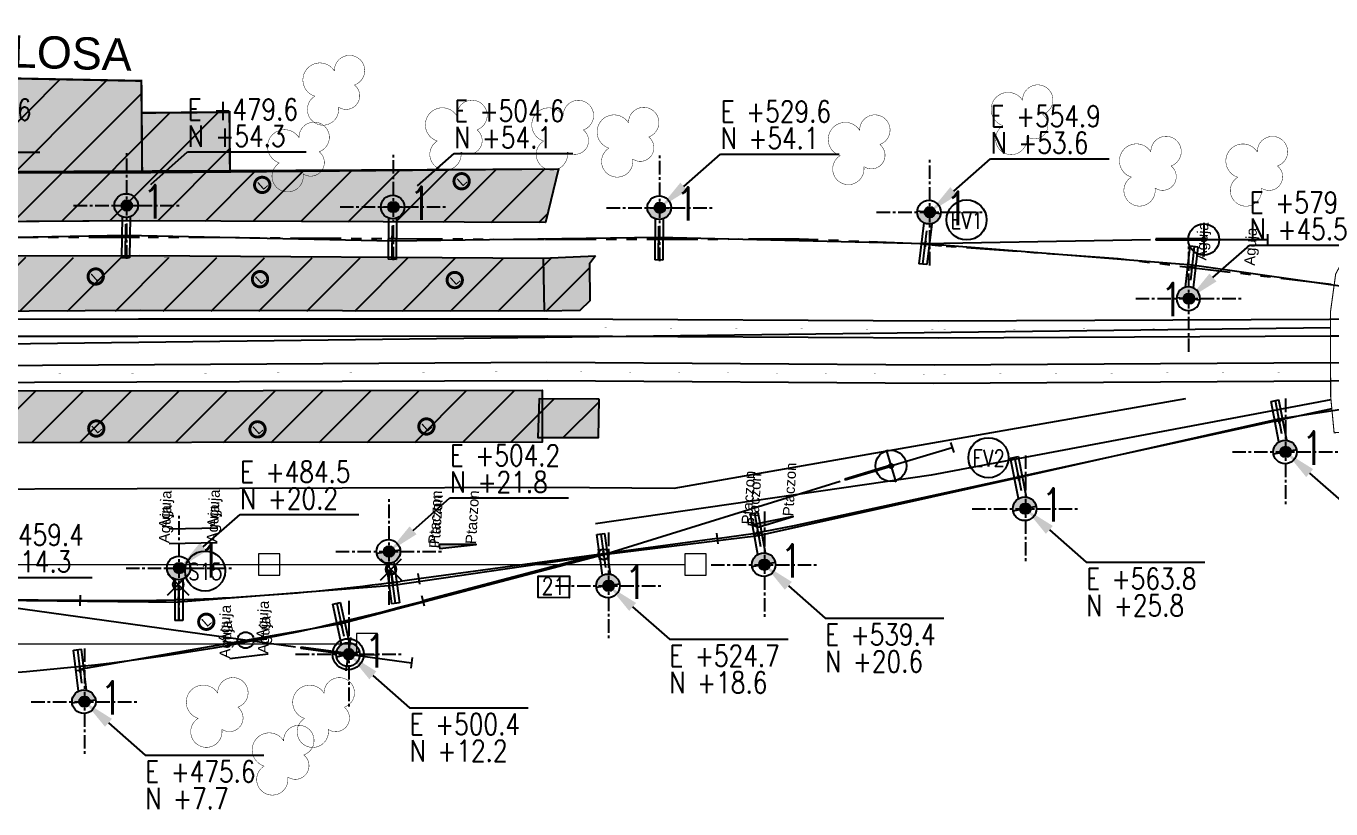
# Model space of a CAD drawing. Header units: millimetres. Extents: x -940 to 1351, y -586 to 711.
# Drawn here: x 1069.3 to 1191.7, y 281.5 to 355 of the extents above; entities that cross this region are included whole.
import ezdxf
from ezdxf import colors
from ezdxf.entities.mleader import LeaderData, LeaderLine
from ezdxf.enums import TextEntityAlignment as Align
from ezdxf.math import Vec2, Vec3

# ---------------------------------------------------------------- set-up
doc = ezdxf.new("R2010")
doc.units = ezdxf.units.MM
doc.header["$PDMODE"] = 35
doc.header["$PDSIZE"] = 1
for name, pattern in [('CENTER', [50.8, 31.75, -6.35, 6.35, -6.35]), ('DASHED2', [0.375, 0.25, -0.125]), ('PHANTOM2', [31.75, 15.875, -3.175, 3.175, -3.175, 3.175, -3.175])]:
    doc.linetypes.add(name, pattern=pattern)
for name, color, linetype in [('_FO TESUR', 6, 'Continuous'), ('Cambios 1.8', 4, 'Continuous'), ('Catenaria', 2, 'Continuous'), ('ENad-AGUJAS', 22, 'Continuous'), ('ENad-ARBOLES', 84, 'Continuous'), ('ENad-EDIFICIOS_ANDENES', 42, 'Continuous'), ('ENad-luminarias', 40, 'Continuous'), ('ENad-NORTE', 4, 'Continuous'), ('ENad-Vias principales', 2, 'Continuous'), ('GE- EDIFICIOS EXISTENTES', 252, 'Continuous'), ('GE-Cotas', 1, 'Continuous'), ('GE-Simbologia', 2, 'Continuous'), ('GE-Textos', 3, 'Continuous'), ('INTOCABLE', 6, 'Continuous'), ('ME-Vias con catenarias', 30, 'Continuous'), ('Nombre de secciòn de emparrillado', 70, 'Continuous'), ('PAVIMENTO EXISTENTE', 252, 'Continuous'), ('RIELES', 252, 'Continuous'), ('Scr Aguja', 1, 'Continuous'), ('Scr Corazon', 12, 'Continuous'), ('UNIFILAR RIEL EXISTENTE', 140, 'PHANTOM2'), ('unifilar VIAS Ppales', 5, 'DASHED2'), ('Vias principales', 5, 'Continuous')]:
    doc.layers.add(name, color=color, linetype=linetype)
doc.layers.add('Catenaria textos', color=253, linetype='Continuous', lineweight=15)
doc.layers.add('CI-DRENAJES ZONA VIAS', color=5, linetype='Continuous', lineweight=9)
doc.styles.add('Romans', font='romans.shx', dxfattribs={"width": 0.8})
doc.styles.add('Romans PF', font='romans.shx', dxfattribs={"width": 0.8})
doc.styles.get("Standard").update_dxf_attribs({"font": 'arial.ttf'})

# ---------------------------------------------------------------- blocks, each defined once
blk = doc.blocks.new('lumi-flat-7')
at = {"layer": 'ENad-luminarias', "const_width": 0.276}
blk.add_lwpolyline([(6334941.85, 6076443.88, 1), (6334943.29, 6076443.88, 1)], format="xyb", close=True, dxfattribs=at)
at = {"layer": 'ENad-luminarias'}
blk.add_text('L', height=0.9, dxfattribs=at).set_placement((6334942.25, 6076443.44))
blk = doc.blocks.new('lumi-flat-9')
at = {"layer": 'ENad-luminarias', "const_width": 0.276}
blk.add_lwpolyline([(6334941.85, 6076443.88, 1), (6334943.29, 6076443.88, 1)], format="xyb", close=True, dxfattribs=at)
at = {"layer": 'ENad-luminarias'}
blk.add_text('L', height=0.9, dxfattribs=at).set_placement((6334942.25, 6076443.44))
blk = doc.blocks.new('lumi-flat-10')
at = {"layer": 'ENad-luminarias', "const_width": 0.276}
blk.add_lwpolyline([(6334941.85, 6076443.88, 1), (6334943.29, 6076443.88, 1)], format="xyb", close=True, dxfattribs=at)
at = {"layer": 'ENad-luminarias'}
blk.add_text('L', height=0.9, dxfattribs=at).set_placement((6334942.25, 6076443.44))
blk = doc.blocks.new('lumi-flat-11')
at = {"layer": 'ENad-luminarias', "const_width": 0.276}
blk.add_lwpolyline([(6334941.85, 6076443.88, 1), (6334943.29, 6076443.88, 1)], format="xyb", close=True, dxfattribs=at)
at = {"layer": 'ENad-luminarias'}
blk.add_text('L', height=0.9, dxfattribs=at).set_placement((6334942.25, 6076443.44))
blk = doc.blocks.new('lumi-flat-12')
at = {"layer": 'ENad-luminarias', "const_width": 0.276}
blk.add_lwpolyline([(6334941.85, 6076443.88, 1), (6334943.29, 6076443.88, 1)], format="xyb", close=True, dxfattribs=at)
at = {"layer": 'ENad-luminarias'}
blk.add_text('L', height=0.9, dxfattribs=at).set_placement((6334942.25, 6076443.44))
blk = doc.blocks.new('lumi-flat-13')
at = {"layer": 'ENad-luminarias', "const_width": 0.276}
blk.add_lwpolyline([(6334941.85, 6076443.88, 1), (6334943.29, 6076443.88, 1)], format="xyb", close=True, dxfattribs=at)
at = {"layer": 'ENad-luminarias'}
blk.add_text('L', height=0.9, dxfattribs=at).set_placement((6334942.25, 6076443.44))
blk = doc.blocks.new('lumi-flat-14')
at = {"layer": 'ENad-luminarias', "const_width": 0.276}
blk.add_lwpolyline([(6334941.85, 6076443.88, 1), (6334943.29, 6076443.88, 1)], format="xyb", close=True, dxfattribs=at)
at = {"layer": 'ENad-luminarias'}
blk.add_text('L', height=0.9, dxfattribs=at).set_placement((6334942.25, 6076443.44))
blk = doc.blocks.new('lumi-flat-15')
at = {"layer": 'ENad-luminarias', "const_width": 0.276}
blk.add_lwpolyline([(6334941.85, 6076443.88, 1), (6334943.29, 6076443.88, 1)], format="xyb", close=True, dxfattribs=at)
at = {"layer": 'ENad-luminarias'}
blk.add_text('L', height=0.9, dxfattribs=at).set_placement((6334942.25, 6076443.44))
blk = doc.blocks.new('lumi-flat-16')
at = {"layer": 'ENad-luminarias', "const_width": 0.276}
blk.add_lwpolyline([(6334941.85, 6076443.88, 1), (6334943.29, 6076443.88, 1)], format="xyb", close=True, dxfattribs=at)
at = {"layer": 'ENad-luminarias'}
blk.add_text('L', height=0.9, dxfattribs=at).set_placement((6334942.25, 6076443.44))
blk = doc.blocks.new('CB8der')
for p, q in [((0.5, 11.2), (-0.5, 11.2)), ((0, 11.2), (0, -17.05)), ((0, 0), (-2.11, -16.92)), ((0.5, 0), (-0.5, 0)), ((-2.61, -16.86), (-1.62, -16.98)), ((0.5, -17.05), (-0.5, -17.05))]:
    blk.add_line(p, q)
blk = doc.blocks.new('CAMB')
at = {"layer": 'GE-Simbologia'}
blk.add_lwpolyline([(6413053.12, 6135476.25), (6413056.05, 6135476.25), (6413056.05, 6135474.22), (6413053.12, 6135474.22)], close=True, dxfattribs=at)
at = {"layer": 'GE-Textos', "style": 'Romans', "width": 0.8}
blk.add_attdef('10', text='', height=1.6, dxfattribs=at).set_placement((6413054.56, 6135474.5), align=Align.CENTER)
blk = doc.blocks.new('tipo de vias')
at = {"layer": 'Nombre de secciòn de emparrillado', "color": 2}
blk.add_circle((-0.14, -0.63), 1.88, dxfattribs=at)
at = {"layer": 'Nombre de secciòn de emparrillado', "style": 'Romans', "width": 0.8}
blk.add_attdef('S10', text='', height=1.56, dxfattribs=at).set_placement((-0.12, -1.45), align=Align.CENTER)
blk = doc.blocks.new('A$C0E88229D')
at = {"layer": 'Catenaria'}
blk.add_hatch(color=256, dxfattribs=at).paths.add_polyline_path([(2.23, 4.91), (0, 4.91, 1)])
at = {"linetype": 'Continuous', "ltscale": 4}
blk.add_line((1.11, 0), (1.11, 3.16), dxfattribs=at)
at = {"color": 1}
for p, q in [((1.01, 2.13), (1.11, 2.13)), ((1.01, 1.73), (1.11, 1.73)), ((1.11, 2.13), (1.21, 2.13)), ((1.11, 1.73), (1.21, 1.73))]:
    blk.add_line(p, q, dxfattribs=at)
at = {"layer": 'Catenaria'}
for p, q in [((0, 4.91), (2.23, 4.91)), ((0.74, 3.86), (0.74, 0)), ((1.49, 3.86), (1.49, 0))]:
    blk.add_line(p, q, dxfattribs=at)
at = {"layer": 'Catenaria', "linetype": 'Continuous', "ltscale": 4}
for p, q in [((1.49, 1.93), (0.74, 1.93)), ((1.49, 0), (0.74, 0))]:
    blk.add_line(p, q, dxfattribs=at)
at = {"layer": 'Catenaria'}
blk.add_circle((1.11, 4.91), 1.11, dxfattribs=at)
blk = doc.blocks.new('A$C78B27864')
at = {"color": 3, "linetype": 'Continuous', "ltscale": 4}
blk.add_line((4.98, 2.08), (4.98, -1.08), dxfattribs=at)
at = {"color": 1}
blk.add_line((0.49, 0.56), (0.49, 0.44), dxfattribs=at)
at = {"layer": 'Catenaria', "color": 3, "linetype": 'Continuous', "ltscale": 4}
for p, q in [((4.99, 0.56), (0.49, 0.56)), ((4.99, 0.44), (0.49, 0.44)), ((4.98, 0.5), (10.98, 0.5))]:
    blk.add_line(p, q, dxfattribs=at)
at = {"layer": 'Catenaria', "color": 4, "linetype": 'Continuous', "ltscale": 4}
blk.add_line((10.98, 1), (10.98, 0), dxfattribs=at)
at = {"layer": 'Catenaria', "color": 1, "linetype": 'Continuous', "ltscale": 4}
for radius in [1.46, 0.2]:
    blk.add_circle((4.98, 0.5), radius, dxfattribs=at)
blk = doc.blocks.new('COORDENADAS 4.0')
at = {"layer": 'GE-Cotas', "ltscale": 4}
h = blk.add_hatch(color=256, dxfattribs=at)
h.dxf.hatch_style = 1
h.paths.add_polyline_path([(0, 0.5, 0.414214), (-0.5, 0), (0, 0)])
h.paths.add_polyline_path([(0, 0.5), (0, 0), (0.5, 0, 0.414214)])
h.paths.add_polyline_path([(0.5, 0), (0, 0), (0, -0.5, 0.414214)])
h.paths.add_polyline_path([(0, 0), (-0.5, 0, 0.414214), (0, -0.5)])
at = {"layer": 'GE-Cotas', "linetype": 'CENTER', "ltscale": 0.04}
for p, q in [((0, -5), (0, 5)), ((-5, 0), (5, 0))]:
    blk.add_line(p, q, dxfattribs=at)
at = {"layer": 'GE-Cotas', "ltscale": 4}
blk.add_circle((0, 0), 0.5, dxfattribs=at)
at = {"layer": 'GE-Cotas', "color": 3, "ltscale": 4, "style": 'Romans', "width": 0.8}
for tag, p in [('COORDENADASX', (5.7, 8.02)), ('COORDENADASY', (5.7, 5.52))]:
    blk.add_attdef(tag, p, '', height=2, dxfattribs=at)
at = {"layer": 'GE-Cotas', "color": 2, "ltscale": 4}
ml = blk.add_multileader_mtext('Standard', dxfattribs=at)
ml.set_content('', color=2)
ml.set_leader_properties()
ml.build(insert=Vec2(0, 0))
ml.multileader.update_dxf_attribs({"text_right_attachment_type": 6, "dogleg_length": 0.36, "arrow_head_size": 3})
ctx = ml.context
ctx.base_point, ctx.arrow_head_size = Vec3(16.83, 5.02), 3
ctx.right_attachment = 6
notes = []
notes.append((ctx, [(0, (1, 1, 0), (5.7, 5.02), (1, 0), 11.13, [(0, [(0, 0)], 0, [])])]))
ctx.mtext.insert, ctx.mtext.flow_direction = Vec3(18.83, 7.02), 5
for ctx, leaders in notes:
    for number, flags, end, landing, length, lines in leaders:
        leader = LeaderData()
        leader.index, (leader.has_last_leader_line, leader.has_dogleg_vector, leader.attachment_direction) = number, flags
        leader.last_leader_point, leader.dogleg_vector, leader.dogleg_length = Vec3(end), Vec3(landing), length
        for number, points, colour, breaks in lines:
            line = LeaderLine()
            line.index, line.vertices, line.color, line.breaks = number, Vec3.list(points), colors.encode_raw_color(colour), breaks
            leader.lines.append(line)
        ctx.leaders.append(leader)
blk = doc.blocks.new('COORDENADAS 4.2')
at = {"layer": 'GE-Cotas', "ltscale": 4}
h = blk.add_hatch(color=256, dxfattribs=at)
h.dxf.hatch_style = 1
h.paths.add_polyline_path([(0, -0.5, -0.414214), (-0.5, 0), (0, 0)])
h.paths.add_polyline_path([(0, -0.5), (0, 0), (0.5, 0, -0.414214)])
h.paths.add_polyline_path([(0.5, 0), (0, 0), (0, 0.5, -0.414214)])
h.paths.add_polyline_path([(0, 0), (-0.5, 0, -0.414214), (0, 0.5)])
at = {"layer": 'GE-Cotas', "linetype": 'CENTER', "ltscale": 0.04}
for p, q in [((0, 5), (0, -5)), ((-5, 0), (5, 0))]:
    blk.add_line(p, q, dxfattribs=at)
at = {"layer": 'GE-Cotas', "ltscale": 4}
blk.add_circle((0, 0), 0.5, dxfattribs=at)
at = {"layer": 'GE-Cotas', "color": 3, "ltscale": 4, "style": 'Romans', "width": 0.8}
for tag, p in [('COORDENADASX', (5.7, -7.56)), ('COORDENADASY', (5.7, -10.07))]:
    blk.add_attdef(tag, p, '', height=2, dxfattribs=at)
at = {"layer": 'GE-Cotas', "color": 2, "ltscale": 4}
ml = blk.add_multileader_mtext('Standard', dxfattribs=at)
ml.set_content('', color=2)
ml.set_leader_properties()
ml.build(insert=Vec2(0, 0))
ml.multileader.update_dxf_attribs({"text_right_attachment_type": 6, "dogleg_length": 0.36, "arrow_head_size": 3})
ctx = ml.context
ctx.base_point, ctx.arrow_head_size = Vec3(16.83, -5.02), 3
ctx.right_attachment = 6
notes = []
notes.append((ctx, [(0, (1, 1, 0), (5.7, -5.02), (1, 0), 11.13, [(0, [(0, 0)], 0, [])])]))
ctx.mtext.insert, ctx.mtext.flow_direction = Vec3(18.83, -3.02), 5
for ctx, leaders in notes:
    for number, flags, end, landing, length, lines in leaders:
        leader = LeaderData()
        leader.index, (leader.has_last_leader_line, leader.has_dogleg_vector, leader.attachment_direction) = number, flags
        leader.last_leader_point, leader.dogleg_vector, leader.dogleg_length = Vec3(end), Vec3(landing), length
        for number, points, colour, breaks in lines:
            line = LeaderLine()
            line.index, line.vertices, line.color, line.breaks = number, Vec3.list(points), colors.encode_raw_color(colour), breaks
            leader.lines.append(line)
        ctx.leaders.append(leader)
blk = doc.blocks.new('cat')
at = {"layer": 'Catenaria'}
for p, q in [((454.45, 51.05), (479.46, 51.48)), ((479.46, 51.48), (504.46, 50.94)), ((504.46, 50.94), (529.46, 51.28)), ((529.46, 51.28), (554.46, 50.68)), ((554.46, 50.68), (579.49, 48.68)), ((579.49, 48.68), (604.44, 45.16)), ((499.65, 15.04), (524.28, 21.53)), ((475.14, 10.77), (499.65, 15.04))]:
    blk.add_line(p, q, dxfattribs=at)
at = {"layer": 'Catenaria', "color": 3, "ltscale": 4}
for p, q in [((554.46, 50.68), (575.6, 51.06)), ((524.29, 21.53), (546.47, 28.4))]:
    blk.add_line(p, q, dxfattribs=at)
at = {"layer": 'Catenaria', "linetype": 'Continuous', "ltscale": 4}
for p, q in [((587.6, 34.23), (607.58, 37.33)), ((563.22, 28.73), (587.63, 34.24)), ((538.81, 23.29), (563.22, 28.73)), ((524.28, 21.53), (538.8, 23.29)), ((504.52, 18.65), (524.28, 21.53)), ((504.33, 20.12), (504.52, 18.65)), ((484.37, 18.7), (484.41, 17.07)), ((484.41, 17.07), (504.52, 18.65)), ((475.17, 10.47), (475.13, 10.87))]:
    blk.add_line(p, q, dxfattribs=at)
at = {"layer": 'Catenaria', "ltscale": 4}
for p, q in [((495.38, 12.83), (441.6, 20.29)), ((459.39, 17.32), (484.41, 17.06))]:
    blk.add_line(p, q, dxfattribs=at)
at = {"layer": 'Catenaria', "linetype": 'Continuous', "ltscale": 4}
for centre, radius in [((524.28, 21.53), 0.5), ((490.69, 13.48), 0.761)]:
    blk.add_circle(centre, radius, dxfattribs=at)
at = {"layer": 'Catenaria', "linetype": 'Continuous'}
for p in [(504.33, 20.12), (484.37, 18.7)]:
    blk.add_point(p, dxfattribs=at)
at = {"layer": 'ME-Vias con catenarias'}
blk.add_line((475.18, 17.2), (477.05, 17.19), dxfattribs=at)
at = {"layer": 'RIELES'}
for p, q in [((592.5, 36.03), (555, 28.95)), ((555, 28.95), (523.51, 24.4))]:
    blk.add_line(p, q, dxfattribs=at)
at = {"layer": 'Catenaria', "linetype": 'Continuous', "ltscale": 4}
for name, p, rotation in [('A$C0E88229D', (478.32, 49.36), 359.3746792996645), ('A$C0E88229D', (503.32, 49.22), 359.3746792996645), ('A$C0E88229D', (528.33, 49.16), 359.3746792996645), ('A$C0E88229D', (553.13, 48.89), 353.2460559256645), ('A$C78B27864', (575.6, 50.56), 0.05908929082583441), ('A$C0E88229D', (588.36, 36.17), 191.0785657157676), ('A$C78B27864', (546.61, 27.92), 16.72909160700199), ('A$C0E88229D', (563.93, 30.84), 191.0785657157676), ('A$C0E88229D', (539.52, 25.59), 190.2466611801121), ('A$C0E88229D', (525.12, 23.59), 187.7963119317132), ('A$C0E88229D', (503.65, 16.79), 7.714498114910915), ('A$C0E88229D', (500.32, 17.17), 192.4584175656917), ('A$C78B27864', (495.31, 12.34), 352.2124438510724), ('A$C0E88229D', (476.03, 12.72), 186.8222945261932)]:
    blk.add_blockref(name, p, dxfattribs=dict(at, rotation=rotation))
at = {"layer": 'Catenaria', "linetype": 'Continuous', "ltscale": 4, "xscale": -1, "rotation": 173.7778801102405}
blk.add_blockref('A$C0E88229D', (578.57, 50.52), dxfattribs=at)
at = {"layer": 'Catenaria', "linetype": 'Continuous', "ltscale": 4}
blk.add_blockref('A$C0E88229D', (483.3, 15.34), dxfattribs=at)
at = {"layer": 'GE-Cotas', "ltscale": 4}
for name, p, values in [('COORDENADAS 4.0', (454.55, 54.23), {'COORDENADASY': 'N +54.2', 'COORDENADASX': 'E +454.6'}), ('COORDENADAS 4.0', (479.55, 54.26), {'COORDENADASY': 'N +54.3', 'COORDENADASX': 'E +479.6'}), ('COORDENADAS 4.0', (504.55, 54.12), {'COORDENADASY': 'N +54.1', 'COORDENADASX': 'E +504.6'}), ('COORDENADAS 4.0', (529.56, 54.05), {'COORDENADASY': 'N +54.1', 'COORDENADASX': 'E +529.6'}), ('COORDENADAS 4.0', (554.88, 53.63), {'COORDENADASY': 'N +53.6', 'COORDENADASX': 'E +554.9'}), ('COORDENADAS 4.0', (579.2, 45.52), {'COORDENADASY': 'N +45.5', 'COORDENADASX': 'E +579.2'}), ('COORDENADAS 4.2', (588.27, 31.14), {'COORDENADASX': 'E +588.3', 'COORDENADASY': 'N +31.1'}), ('COORDENADAS 4.0', (504.15, 21.8), {'COORDENADASY': 'N +21.8', 'COORDENADASX': 'E +504.2'}), ('COORDENADAS 4.2', (563.85, 25.81), {'COORDENADASX': 'E +563.8', 'COORDENADASY': 'N +25.8'}), ('COORDENADAS 4.0', (484.47, 20.25), {'COORDENADASY': 'N +20.2', 'COORDENADASX': 'E +484.5'}), ('COORDENADAS 4.2', (539.36, 20.56), {'COORDENADASX': 'E +539.4', 'COORDENADASY': 'N +20.6'}), ('COORDENADAS 4.0', (459.45, 14.34), {'COORDENADASY': 'N +14.3', 'COORDENADASX': 'E +459.4'}), ('COORDENADAS 4.2', (524.75, 18.58), {'COORDENADASX': 'E +524.7', 'COORDENADASY': 'N +18.6'}), ('COORDENADAS 4.2', (500.38, 12.16), {'COORDENADASX': 'E +500.4', 'COORDENADASY': 'N +12.2'}), ('COORDENADAS 4.2', (475.57, 7.71), {'COORDENADASX': 'E +475.6', 'COORDENADASY': 'N +7.7'})]:
    blk.add_blockref(name, p, dxfattribs=at).add_auto_attribs(values)
at = {"layer": 'GE-Simbologia'}
ref = blk.add_blockref('CAMB', (-6434816.04, -6112082.69), dxfattribs=dict(at, rotation=359.7915328183228))
ref.add_attrib('C10', '21', dxfattribs={"layer": 'GE-Textos', "height": 1.6, "style": 'Romans', "width": 0.8}).set_placement((519.57, 17.75), align=Align.CENTER)
at = {"layer": 'Catenaria textos', "char_height": 5, "width": 356.7779, "attachment_point": 1, "line_spacing_factor": 1.200001, "style": 'Romans PF'}
for insert in [(481.01, 56.17), (506.01, 56.03), (531.02, 55.97), (556.34, 55.55), (576.52, 46.99), (589.73, 33.06), (565.31, 27.73), (486.28, 22.48), (540.82, 22.48), (526.21, 20.49), (501.82, 14.05), (477.03, 9.63)]:
    blk.add_mtext('{\\H0.625x;\\C3;1}', dxfattribs=dict(at, insert=insert))

msp = doc.modelspace()

# ---------------------------------------------------------------- hatches: boundary and pattern name
at = {"layer": 'ENad-AGUJAS'}
h = msp.add_hatch(color=27, dxfattribs=at)
h.set_gradient(color1=(141, 85, 42), one_color=1, tint=1)
h.paths.add_polyline_path([(1137.431, 308.21), (1137.998, 307.977), (1141.295, 308.976)])
h = msp.add_hatch(color=27, dxfattribs=at)
h.set_gradient(color1=(141, 85, 42), one_color=1, tint=1)
h.paths.add_polyline_path([(1108.034, 306.355), (1108.118, 305.974), (1111.527, 306.364)])
at = {"layer": 'ENad-EDIFICIOS_ANDENES', "transparency": 33554549}
h = msp.add_hatch(color=256, dxfattribs=at)
h.dxf.hatch_style = 1
h.set_gradient(color1=(255, 223, 127), color2=(204, 102, 0), tint=1)
h.paths.add_polyline_path([(1020.387, 346.62), (1037.487, 350.674), (1037.144, 341.23), (1088.473, 341.451), (1119.254, 341.594), (1118.044, 336.552), (1079.957, 336.723), (1037.474, 336.485), (987.612, 336.749), (987.082, 343.814), (1010.699, 343.753), (1010.579, 341.11), (1017.137, 341.083), (1017.328, 340.25), (1020.09, 340.244)])
h.paths.add_polyline_path([(987.541, 320.758), (1052.504, 320.703), (1065.345, 320.779), (1117.726, 320.824), (1117.733, 315.948), (986.175, 315.846), (985.778, 320.772)])
h.paths.add_polyline_path([(1122.744, 333.449), (1122.168, 332.698), (1122.221, 329.231), (1121.258, 328.297), (1117.925, 328.243), (1080.094, 328.306), (1064.347, 328.207), (1054.68, 328.244), (987.654, 328.275), (985.787, 328.21), (987.654, 328.275), (987.413, 333.446), (1079.967, 333.485), (1117.829, 333.221)])
at = {"layer": 'ENad-EDIFICIOS_ANDENES'}
h = msp.add_hatch(color=256, dxfattribs=at)
h.dxf.hatch_style = 1
h.set_gradient(color1=(255, 63, 0), color2=(255, 255, 0), tint=1)
h.paths.add_polyline_path([(1020.387, 346.62), (1020.093, 341.11), (1019.659, 341.087), (1019.743, 340.239), (1017.328, 340.25), (1017.322, 341.059), (1010.579, 341.11), (1010.818, 346.399)])
h.paths.add_polyline_path([(1037.487, 350.674), (1037.144, 341.23), (1080.202, 341.256), (1080.132, 349.852)])
h.paths.add_polyline_path([(1080.157, 346.85), (1088.396, 346.916), (1088.441, 341.322), (1080.202, 341.256)])
h.paths.add_polyline_path([(1054.865, 332.483), (1054.576, 328.859), (1064.246, 329.105), (1064.538, 332.545)])
h.paths.add_polyline_path([(1052.346, 316.193), (1052.424, 318.742), (1065.596, 319.064), (1065.417, 316.34)])
h.paths.add_polyline_path([(1123.073, 319.977), (1117.451, 320.019), (1117.337, 316.386), (1123.012, 316.383)])
at = {"layer": 'GE- EDIFICIOS EXISTENTES'}
h = msp.add_hatch(dxfattribs=at)
h.set_pattern_fill('ANSI31', color=256)
h.set_pattern_definition([(45, (-6414535.1787, -6135190.433), (-2.2450640303, 2.2450640302), [])])
h.paths.add_polyline_path([(987.654, 328.275), (987.413, 333.446), (1117.829, 333.221), (1122.744, 333.449), (1122.168, 332.698), (1122.221, 329.231), (1121.258, 328.297), (1117.925, 328.243)])
h.paths.add_polyline_path([(986.175, 315.846), (985.778, 320.772), (1117.726, 320.824), (1117.727, 320.017), (1123.072, 319.925), (1123.012, 316.383), (1117.732, 316.385), (1117.733, 315.948)])
edge = h.paths.add_edge_path()
edge.add_line((987.708, 336.749), (987.082, 343.814))
edge.add_line((987.082, 343.814), (1010.699, 343.754))
edge.add_line((1010.699, 343.754), (1010.818, 346.399))
edge.add_line((1010.818, 346.399), (1020.387, 346.62))
edge.add_line((1020.387, 346.62), (1037.487, 350.674))
edge.add_line((1037.487, 350.674), (1080.132, 349.852))
edge.add_line((1080.132, 349.852), (1080.157, 346.85))
edge.add_line((1080.157, 346.85), (1088.396, 346.916))
edge.add_line((1088.396, 346.916), (1088.473, 341.451))
edge.add_line((1088.473, 341.451), (1119.254, 341.594))
edge.add_line((1119.254, 341.594), (1118.044, 336.552))
edge.add_line((1118.044, 336.552), (1079.957, 336.723))
edge.add_line((1079.957, 336.723), (1037.474, 336.485))
edge.add_line((1037.474, 336.485), (987.612, 336.749))

# ---------------------------------------------------------------- linework, layer by layer
at = {"layer": '_FO TESUR', "ltscale": 0.2}
msp.add_line((1130.118, 311.654), (1178.13, 320.061), dxfattribs=at)
msp.add_lwpolyline([(986.761, 311.521), (1060.465, 311.542), (1118.195, 311.736), (1130.118, 311.654)], dxfattribs=at)
at = {"layer": 'CI-DRENAJES ZONA VIAS', "ltscale": 2}
for points in [[(893.126, 305.29), (1004.18, 304.481), (1131.123, 304.481)], [(1100.299, 297.018), (868.955, 297.018)]]:
    msp.add_lwpolyline(points, dxfattribs=at)
for points in [[(1091.123, 303.481), (1093.123, 303.481), (1093.123, 305.481), (1091.123, 305.481)], [(1131.123, 303.481), (1133.123, 303.481), (1133.123, 305.481), (1131.123, 305.481)], [(1100.299, 296.018), (1102.299, 296.018), (1102.299, 298.018), (1100.299, 298.018)]]:
    msp.add_lwpolyline(points, close=True, dxfattribs=at)
at = {"layer": 'ENad-AGUJAS'}
for points in [[(1137.431, 308.21), (1137.998, 307.977), (1141.295, 308.976)], [(1108.034, 306.355), (1108.118, 305.974), (1111.527, 306.364)]]:
    msp.add_lwpolyline(points, close=True, dxfattribs=at)
for points in [[(1082.756, 307.829), (1087.295, 307.924)], [(1082.751, 306.462), (1087.24, 306.538)], [(1088.336, 297.1), (1091.902, 297.495)], [(1088.433, 295.649), (1092.029, 296.084)]]:
    msp.add_lwpolyline(points, dxfattribs=at)
at = {"layer": 'ENad-ARBOLES', "const_width": 0.04}
for points in [[(1098.622, 347.393, 0.9663774), (1100.119, 349.468, 1.9735144), (1098.234, 350.786, 1.4372724), (1096.405, 348.417, 1.8703369)], [(1163.192, 344.628, 0.9663774), (1164.69, 346.703, 1.9735144), (1162.805, 348.021, 1.4372724), (1160.975, 345.652, 1.8703369)], [(1110.112, 343.185, 0.9663774), (1111.609, 345.26, 1.9735144), (1109.724, 346.578, 1.4372724), (1107.895, 344.209, 1.8703369)], [(1120.096, 343.178, 0.9663774), (1121.593, 345.252, 1.9735144), (1119.708, 346.57, 1.4372724), (1117.879, 344.202, 1.8703369)], [(1126.223, 342.519, 0.9663774), (1127.72, 344.594, 1.9735144), (1125.835, 345.912, 1.4372724), (1124.006, 343.543, 1.8703369)], [(1147.911, 341.815, 0.9663774), (1149.408, 343.889, 1.9735144), (1147.523, 345.207, 1.4372724), (1145.694, 342.839, 1.8703369)], [(1095.303, 341.131, 0.9663774), (1096.801, 343.205, 1.9735144), (1094.915, 344.523, 1.4372724), (1093.086, 342.155, 1.8703369)], [(1175.232, 339.8, 0.9663774), (1176.729, 341.875, 1.9735144), (1174.844, 343.193, 1.4372724), (1173.015, 340.824, 1.8703369)], [(1185.216, 339.793, 0.9663774), (1186.713, 341.867, 1.9735144), (1184.828, 343.185, 1.4372724), (1182.999, 340.817, 1.8703369)], [(1087.678, 289.02, 0.9663774), (1089.175, 291.095, 1.9735144), (1087.29, 292.412, 1.4372724), (1085.461, 290.044, 1.8703369)], [(1097.662, 289.013, 0.9663774), (1099.159, 291.087, 1.9735144), (1097.274, 292.405, 1.4372724), (1095.445, 290.037, 1.8703369)], [(1093.865, 284.541, 0.9663774), (1095.363, 286.615, 1.9735144), (1093.477, 287.933, 1.4372724), (1091.648, 285.565, 1.8703369)]]:
    msp.add_lwpolyline(points, format="xyb", close=True, dxfattribs=at)
at = {"layer": 'ENad-EDIFICIOS_ANDENES'}
for p, q in [((1088.441, 341.322), (1119.254, 341.594)), ((1119.254, 341.594), (1118.044, 336.552))]:
    msp.add_line(p, q, dxfattribs=at)
for points in [[(1020.387, 346.62), (1037.487, 350.674), (1037.144, 341.23), (1088.473, 341.451), (1119.254, 341.594), (1118.044, 336.552), (1079.957, 336.723), (1037.474, 336.485), (987.612, 336.749), (987.082, 343.814), (1010.699, 343.753), (1010.579, 341.11), (1017.137, 341.083), (1017.328, 340.25), (1020.09, 340.244)], [(1123.073, 319.977), (1117.451, 320.019), (1117.337, 316.386), (1123.012, 316.383)]]:
    msp.add_lwpolyline(points, close=True, dxfattribs=at)
at = {"layer": 'ENad-EDIFICIOS_ANDENES', "color": 1, "const_width": 0.2}
for points in [[(1037.487, 350.674), (1037.144, 341.23), (1080.202, 341.256), (1080.132, 349.852)], [(1080.157, 346.85), (1088.396, 346.916), (1088.441, 341.322), (1080.202, 341.256)]]:
    msp.add_lwpolyline(points, close=True, dxfattribs=at)
at = {"layer": 'ENad-EDIFICIOS_ANDENES'}
for points in [[(1118.044, 336.552), (1079.957, 336.723), (1037.535, 336.432), (987.612, 336.749), (987.082, 343.814), (1010.699, 343.753)], [(1122.744, 333.449), (1122.168, 332.698), (1122.221, 329.231), (1121.258, 328.297), (1117.925, 328.243), (1080.094, 328.306), (1064.347, 328.207), (1054.68, 328.244), (987.654, 328.275), (985.787, 328.21), (987.654, 328.275), (987.413, 333.446), (1079.967, 333.485), (1117.829, 333.221), (1122.744, 333.449)], [(1117.829, 333.221), (1117.925, 328.243)], [(987.541, 320.758), (1052.504, 320.703), (1065.345, 320.779), (1117.726, 320.824), (1117.733, 315.948), (986.175, 315.846), (985.778, 320.772), (987.541, 320.758)]]:
    msp.add_lwpolyline(points, dxfattribs=at)
at = {"layer": 'ENad-Vias principales', "ltscale": 0.2}
for points in [[(969.048, 327.271), (1058.993, 327.509), (1079.856, 327.534), (1118.257, 327.521)], [(969.048, 327.271), (1058.993, 327.509), (1079.856, 327.534), (1118.257, 327.521)], [(1118.257, 327.521), (1154.891, 327.332), (1191.596, 327.5), (1206.548, 327.59), (1212.78, 327.208)], [(1118.257, 327.521), (1154.891, 327.332), (1191.596, 327.5), (1206.548, 327.59), (1212.78, 327.208)], [(1212.828, 325.887), (1191.69, 325.9), (1154.907, 325.716), (1118.223, 325.901), (1079.791, 325.873), (1058.879, 325.859), (969.038, 325.805), (969.038, 325.805)], [(1212.828, 325.887), (1191.69, 325.9), (1154.907, 325.716), (1118.223, 325.901), (1079.791, 325.873), (1058.879, 325.859), (969.038, 325.805), (969.038, 325.805)], [(1252.752, 323.403), (1241.171, 323.187), (1235.529, 323.371), (1191.688, 323.4), (1154.527, 323.175), (1118.166, 323.418), (1060.298, 323.081), (986.699, 323.125), (924.569, 323.286)], [(1252.752, 323.403), (1241.171, 323.187), (1235.529, 323.371), (1191.688, 323.4), (1154.527, 323.175), (1118.166, 323.418), (1060.298, 323.081), (986.699, 323.125), (924.569, 323.286)], [(986.758, 321.521), (1060.446, 321.542), (1118.213, 321.737), (1154.46, 321.486), (1191.707, 321.706), (1208.461, 322.07), (1228.694, 321.736), (1240.812, 321.693), (1252.775, 321.793), (1314.974, 321.586), (1326.303, 321.498), (1331.905, 321.72), (1337.046, 321.679)], [(986.758, 321.521), (1060.446, 321.542), (1118.213, 321.737), (1154.46, 321.486), (1191.707, 321.706), (1208.461, 322.07), (1228.694, 321.736), (1240.812, 321.693), (1252.775, 321.793), (1314.974, 321.586), (1326.303, 321.498), (1331.905, 321.72), (1337.046, 321.679)]]:
    msp.add_lwpolyline(points, dxfattribs=at)
at = {"layer": 'GE- EDIFICIOS EXISTENTES', "const_width": 0.001}
for points in [[(987.708, 336.749), (987.082, 343.814), (1010.699, 343.754), (1010.818, 346.399), (1020.387, 346.62), (1037.487, 350.674), (1080.132, 349.852), (1080.157, 346.85), (1088.396, 346.916), (1088.473, 341.451), (1119.254, 341.594), (1118.044, 336.552), (1079.957, 336.723), (1037.474, 336.485), (987.612, 336.749)], [(987.654, 328.275), (987.413, 333.446), (1117.829, 333.221), (1122.744, 333.449), (1122.168, 332.698), (1122.221, 329.231), (1121.258, 328.297), (1117.925, 328.243), (987.654, 328.275)], [(986.175, 315.846), (985.778, 320.772), (1117.726, 320.824), (1117.727, 320.017), (1123.072, 319.925), (1123.012, 316.383), (1117.732, 316.385), (1117.733, 315.948), (986.175, 315.846)]]:
    msp.add_lwpolyline(points, dxfattribs=at)
at = {"layer": 'ME-Vias con catenarias', "ltscale": 0.5}
for p, q in [((1141.407, 308.15), (1191.867, 319.109)), ((1134.145, 306.924), (1137.543, 307.385)), ((1137.543, 307.385), (1141.407, 308.15))]:
    msp.add_line(p, q, dxfattribs=at)
at = {"layer": 'ME-Vias con catenarias'}
for p, q in [((1106.151, 303.132), (1104.421, 302.898)), ((1074.403, 301.104), (1076.266, 301.092))]:
    msp.add_line(p, q, dxfattribs=at)
at = {"layer": 'ME-Vias con catenarias', "ltscale": 0.5}
msp.add_lwpolyline([(935.696, 293.74), (1053.189, 293.79, 0.0647326), (1104.326, 300.461), (1106.565, 301.054)], format="xyb", dxfattribs=at)
at = {"layer": 'ME-Vias con catenarias'}
msp.add_arc((1077.574, 501.088), 200, 269.62519, 277.7145, dxfattribs=at)
at = {"layer": 'PAVIMENTO EXISTENTE', "const_width": 0.1}
msp.add_lwpolyline([(1193.692, 314.807), (1200.719, 315.864), (1201.11, 321.635), (1203.011, 321.624), (1203.063, 330.648), (1201.119, 333.188), (1201.139, 333.513), (1193.596, 334.364), (1192.184, 331.736), (1191.691, 328.146), (1191.716, 320.217), (1192.037, 316.84), (1193.338, 316.925), (1193.692, 314.807)], dxfattribs=at)
at = {"layer": 'RIELES'}
for p, q in [((1191.72, 319.927), (1154.216, 312.851)), ((1154.216, 312.851), (1122.73, 308.302))]:
    msp.add_line(p, q, dxfattribs=at)
at = {"layer": 'UNIFILAR RIEL EXISTENTE', "ltscale": 0.3}
for p, q in [((1079.962, 335.171), (987.544, 335.085)), ((1117.918, 334.945), (1079.962, 335.171)), ((1141.848, 335), (1117.918, 334.945)), ((1153.16, 334.577), (1141.848, 335)), ((1171.786, 333.146), (1155.19, 334.359)), ((1191.751, 330.749), (1171.786, 333.146))]:
    msp.add_line(p, q, dxfattribs=at)
at = {"layer": 'UNIFILAR RIEL EXISTENTE', "ltscale": 0.2}
msp.add_line((1155.19, 334.359), (1153.16, 334.577), dxfattribs=at)
at = {"layer": 'unifilar VIAS Ppales', "ltscale": 5, "const_width": 0.001}
for points in [[(194.212, 326.288), (226.714, 326.272), (252.129, 326.305), (277.641, 326.337), (326.574, 326.335), (388.375, 326.334), (450.177, 326.333), (520.626, 326.383), (550.723, 326.459), (759.844, 326.497), (969.043, 326.538), (1058.936, 326.684), (1079.824, 326.703), (1118.24, 326.711), (1154.899, 326.524), (1191.691, 326.7), (1212.868, 326.543), (1235.757, 326.568), (1263.242, 326.553), (1285.522, 326.637), (1315.201, 326.513), (1325.992, 326.533), (1338.148, 326.565)], [(1334.446, 322.389), (1326.304, 322.304), (1315.049, 322.361), (1308.239, 322.402), (1252.764, 322.598), (1240.991, 322.44), (1235.141, 322.543), (1191.698, 322.553), (1154.455, 322.33), (1118.189, 322.577), (1060.372, 322.312), (986.729, 322.323), (774.346, 322.303), (761.771, 322.296), (561.116, 322.182), (520.369, 322.285), (450.119, 322.086), (390.444, 322.079), (326.579, 322.017), (277.635, 322.059), (226.646, 322.073), (194.185, 322.058), (163.876, 322.046)]]:
    msp.add_lwpolyline(points, dxfattribs=at)
at = {"layer": 'Vias principales', "ltscale": 2, "extrusion": (0.009254, 0.003425, 0.999951), "elevation": 12.147}
msp.add_lwpolyline([(679.933, 324.678), (798.222, 324.555), (1044.226, 324.846), (1191.634, 326.661)], dxfattribs=at)

# ---------------------------------------------------------------- block references
at = {"layer": 'Cambios 1.8', "xscale": -1, "rotation": 277.7144980764684}
msp.add_blockref('CB8der', (1123.046, 305.421), dxfattribs=at)
at = {"layer": 'Cambios 1.8', "rotation": 269.6251938204744}
msp.add_blockref('CB8der', (1063.203, 301.177), dxfattribs=at)
at = {"layer": 'Catenaria'}
msp.add_blockref('cat', (599.22, 283.9), dxfattribs=at)
at = {"layer": 'ENad-luminarias', "rotation": 41.55050730889587}
for name, p in [('lumi-flat-9', (-709395.391, -8748936.644)), ('lumi-flat-13', (-709414.099, -8748936.987)), ('lumi-flat-14', (-709414.306, -8748945.832)), ('lumi-flat-10', (-709396.035, -8748945.913)), ('lumi-flat-12', (-709414.539, -8748959.922)), ('lumi-flat-11', (-709398.69, -8748959.652)), ('lumi-flat-7', (-709419.346, -8748977.972))]:
    msp.add_blockref(name, p, dxfattribs=at)
at = {"layer": 'GE-Simbologia'}
for p, values in [((1157.694, 337.434), {'S10': 'EV1'}), ((1159.743, 315.123), {'S10': 'EV2'}), ((1086.246, 304.491), {'S10': 'S15'})]:
    msp.add_blockref('tipo de vias', p, dxfattribs=at).add_auto_attribs(values)
ref = msp.add_blockref('CAMB', (-6434216.823, -6111798.788), dxfattribs=dict(at, rotation=359.7915328183228))
ref.add_attrib('C10', '21', dxfattribs={"layer": 'GE-Textos', "height": 1.6, "style": 'Romans', "width": 0.8}).set_placement((1118.788, 301.646), align=Align.CENTER)
at = {"layer": 'INTOCABLE', "rotation": 41.55050730889587}
for name, p in [('lumi-flat-15', (-709429.72, -8748945.583)), ('lumi-flat-16', (-709429.666, -8748959.846))]:
    msp.add_blockref(name, p, dxfattribs=at)

# ---------------------------------------------------------------- texts
at = {"layer": 'ENad-NORTE'}
msp.add_text('ESTACION TOLOSA', height=3.02332, rotation=358.29314, dxfattribs=at).set_placement((1039.322, 351.98))
at = {"layer": 'Scr Aguja'}
for p in [(1180.047, 332.992), (1184.593, 332.491), (1082.756, 307.829), (1087.295, 307.924), (1082.751, 306.462), (1087.24, 306.538), (1088.336, 297.1), (1091.902, 297.495), (1088.433, 295.649), (1092.029, 296.084)]:
    msp.add_text('Aguja', height=1, rotation=86.55051, dxfattribs=at).set_placement(p)
at = {"layer": 'Scr Corazon'}
for p in [(1141.295, 308.976), (1137.431, 308.21), (1137.998, 307.977), (1108.034, 306.355), (1108.118, 305.974), (1111.527, 306.364)]:
    msp.add_text('Ptaczon', height=1, rotation=86.55051, dxfattribs=at).set_placement(p)

doc.saveas('drawing.dxf')
